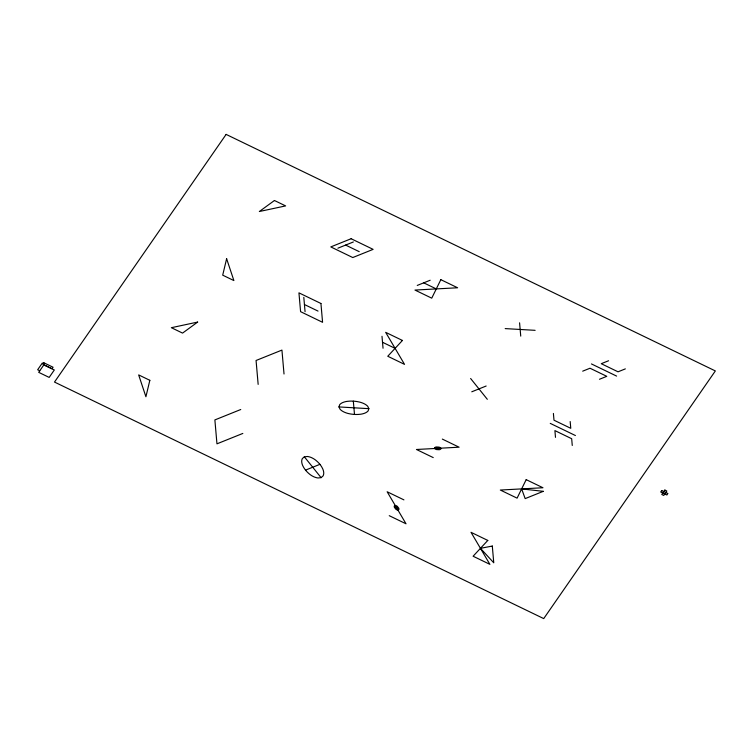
<?xml version="1.0" encoding="UTF-8"?>
<svg xmlns="http://www.w3.org/2000/svg" width="753" height="753" viewBox="0 0 753 753"><rect width="100%" height="100%" fill="white"/><g stroke="black" fill="none" stroke-linecap="round" stroke-linejoin="round"><path stroke-width="1.13" d="M338.944 406.931L339.707 404.662A11.097 8.236 14.1 0 1 342.916 402.479A17.375 12.895 14.1 0 1 347.368 401.34A26.251 19.474 14.1 0 1 359.388 402.036A17.375 12.895 14.1 0 1 364.085 403.702A11.097 8.236 14.1 0 1 367.709 406.281L368.876 408.663L368.113 410.931A11.097 8.236 14.1 0 1 364.904 413.105A17.375 12.895 14.1 0 1 360.452 414.244A26.251 19.474 14.1 0 1 348.432 413.548A17.375 12.895 14.1 0 1 343.735 411.882A11.097 8.236 14.1 0 1 340.111 409.303L338.944 406.931L368.876 408.663M662.687 492.951L663.704 491.493M664.918 494.024L665.925 492.566M304.363 456.817L302.395 458.511A11.097 8.236 14.1 0 0 301.727 461.918A17.375 12.895 14.1 0 0 302.762 465.702A26.251 19.474 14.1 0 0 309.474 474.07A17.375 12.895 14.1 0 0 313.54 476.64A11.097 8.236 14.1 0 0 318.02 477.976L321.079 477.637L323.046 475.952A11.097 8.236 14.1 0 0 323.715 472.545A17.375 12.895 14.1 0 0 322.679 468.752A26.251 19.474 14.1 0 0 315.968 460.394A17.375 12.895 14.1 0 0 311.902 457.824A11.097 8.236 14.1 0 0 307.422 456.487L304.363 456.817L321.079 477.637M337.899 248.189L353.345 241.977M417.247 285.434L430.179 280.238M240.744 409.519L214.878 419.92L216.958 443.837L242.833 433.436M471.773 391.795L486.165 386.016M305.53 470.126L319.912 464.337M582.7 371.163L590.013 368.226L606.786 376.331L599.473 379.267M608.575 360.762L601.261 363.699L618.034 371.813L625.348 368.876M505.188 328.6L535.129 330.332M345.627 245.083L359.219 251.653M423.713 282.836L436.288 288.917M591.444 363.934L616.603 376.095M304.438 304.523L318.03 311.093M382.524 342.276L395.099 348.357M550.255 423.374L575.414 435.535M662.8 493.036L664.767 493.987M442.322 439.084L459.095 447.197L416.456 449.485L433.229 457.598M403.928 499.879L387.155 491.765L406.018 523.796L389.245 515.683M43.843 364.913L54.32 369.977L49.171 377.413L38.695 372.34L44.418 364.038L42.319 363.031L37.65 369.761L39.749 370.777M470.616 378.495L487.323 399.316M570.181 421.548L570.765 428.306L553.992 420.202L553.399 413.444M572.261 445.465L571.678 438.717L554.905 430.603L555.488 437.361M519.579 322.811L520.737 336.12M381.997 336.29L383.042 348.253M353.326 401.142L354.494 414.442M303.807 297.379L305.059 311.657M284.022 374.006L281.933 350.089L256.067 360.489L258.157 384.397M395.4 506.778L396.219 508.567L397.772 508.783L396.963 506.995L395.4 506.778M149.838 380.312L145.913 396.746L138.656 374.909L149.838 380.312M226.625 258.731L222.7 275.165L233.882 280.568L226.625 258.731M434.745 447.677L434.829 448.666A2.372 1.76 14.1 0 0 435.601 449.212A3.709 2.748 14.1 0 0 436.608 449.569L439.168 449.72A3.709 2.748 14.1 0 0 440.119 449.475A2.372 1.76 14.1 0 0 440.806 449.014L440.721 448.016A2.372 1.76 14.1 0 0 439.95 447.47A3.709 2.748 14.1 0 0 438.943 447.113L436.382 446.962A3.709 2.748 14.1 0 0 435.432 447.207A2.372 1.76 14.1 0 0 434.745 447.677M436.147 447.988C438.481 451.348 441.051 446.124 436.147 447.988M440.834 279.664L431.742 298.169L414.969 290.065L457.608 287.768L440.834 279.664M526.187 479.642L517.095 498.147L500.321 490.043L542.96 487.746L526.187 479.642M43.881 362.795L42.846 364.273L52.023 368.716L53.058 367.229L43.881 362.795M226.126 134.401L54.498 382.063L543.722 618.599L715.35 370.937L226.126 134.401M661.736 490.542L660.72 492.001L666.885 494.975L667.892 493.516L661.736 490.542M664.861 490.062L661.783 494.495L663.76 495.446L666.829 491.022L664.861 490.062M402.441 340.45L387.757 356.254L404.53 364.367L385.668 332.346L402.441 340.45M487.793 540.428L473.11 556.232L489.883 564.345L471.02 532.315L487.793 540.428M394.807 505.564L394.384 505.922A2.372 1.76 14.1 0 0 394.243 506.647A3.709 2.748 14.1 0 0 394.459 507.456L395.89 509.244A3.709 2.748 14.1 0 0 396.765 509.79A2.372 1.76 14.1 0 0 397.716 510.073L398.789 509.64A2.372 1.76 14.1 0 0 398.93 508.915A3.709 2.748 14.1 0 0 398.714 508.106L397.283 506.327A3.709 2.748 14.1 0 0 396.407 505.771A2.372 1.76 14.1 0 0 395.457 505.489L394.807 505.564M274.44 200.496L259.343 211.518L285.622 205.908L274.44 200.496M197.653 322.077L182.555 333.099L171.373 327.696L197.653 322.077M351.133 238.729L330.783 246.909L352.771 257.545L373.121 249.365L351.133 238.729M543.28 491.333L525.17 498.618L521.641 488.895L543.28 491.333M492.302 546.047L480.452 548.335L493.761 562.783L492.302 546.047M320.938 303.487L298.941 292.851L300.588 311.667L322.576 322.303L320.938 303.487"/></g></svg>
